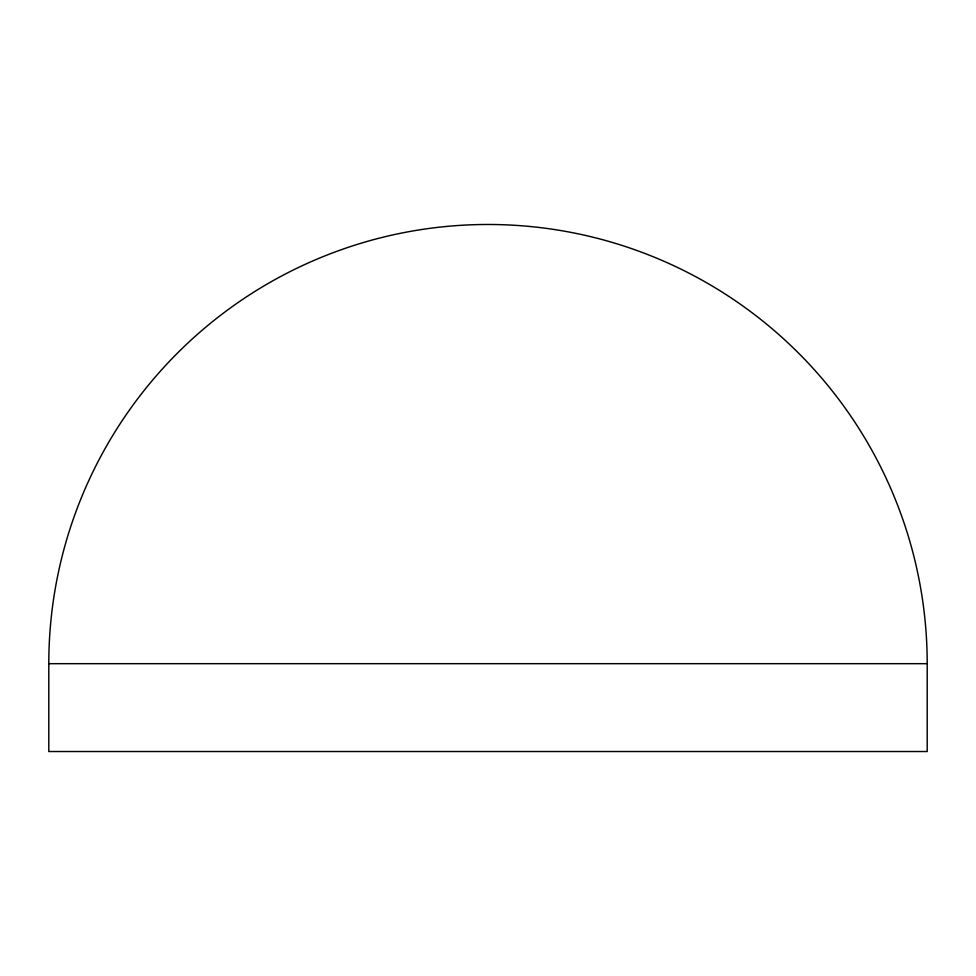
<?xml version="1.0" encoding="UTF-8"?>
<svg xmlns="http://www.w3.org/2000/svg" width="976" height="976" viewBox="0 0 976 976"><rect width="100%" height="100%" fill="white"/><g stroke="black" fill="none" stroke-linecap="round" stroke-linejoin="round"><path stroke-width="1.46" d="M48.8 663.68L927.2 663.68L927.2 751.52L48.8 751.52L48.8 663.68A439.2 439.2 0 0 1 488 224.48A439.2 439.2 0 0 1 927.2 663.68"/></g></svg>
